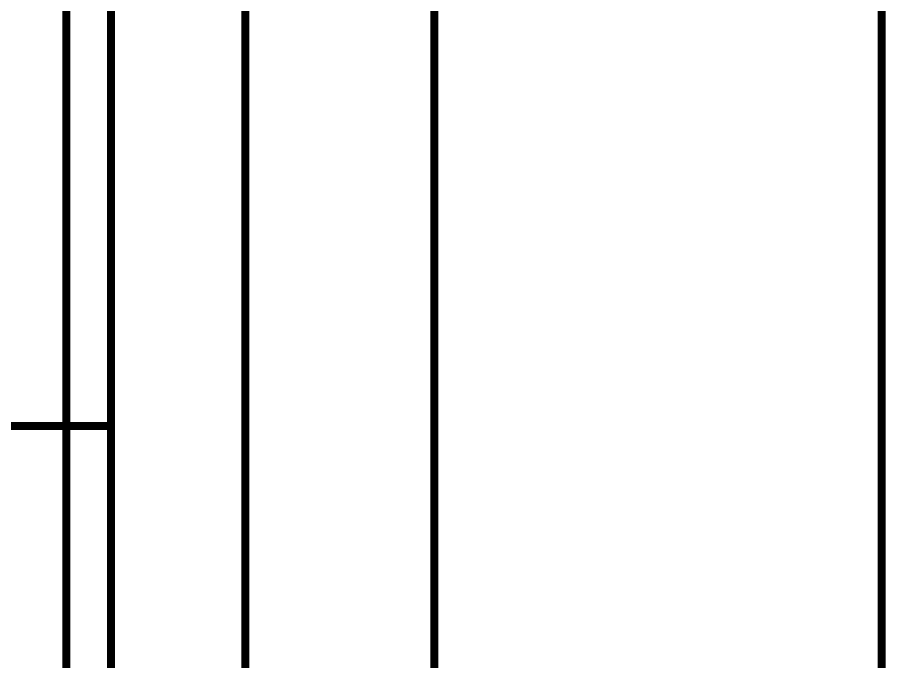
# Model space of a CAD drawing. Header units: inches. Extents: x -524 to 1067, y -71 to 1110.
# Drawn here: x 947.3 to 1046.3, y 152.6 to 226.1 of the extents above; entities that cross this region are included whole.
import ezdxf

# ---------------------------------------------------------------- set-up
doc = ezdxf.new("R2010")
doc.units = ezdxf.units.IN
doc.header["$MEASUREMENT"] = 0
doc.layers.add('P', color=7, linetype='Continuous')

msp = doc.modelspace()

# ---------------------------------------------------------------- linework, layer by layer
at = {"layer": 'P', "const_width": 0.927}
for points in [[(322.025, -70.811), (322.025, 746.866), (1045.839, 746.866), (1045.839, -42.291)], [(952.877, 604.073), (952.877, -14.739)], [(957.961, 604.073), (957.961, -19.823)], [(994.85, -14.739), (994.85, 288.873)], [(973.283, 42.301), (973.283, 235.118)], [(894.936, 179.495), (957.961, 179.495)]]:
    msp.add_lwpolyline(points, dxfattribs=at)

doc.saveas('drawing.dxf')
